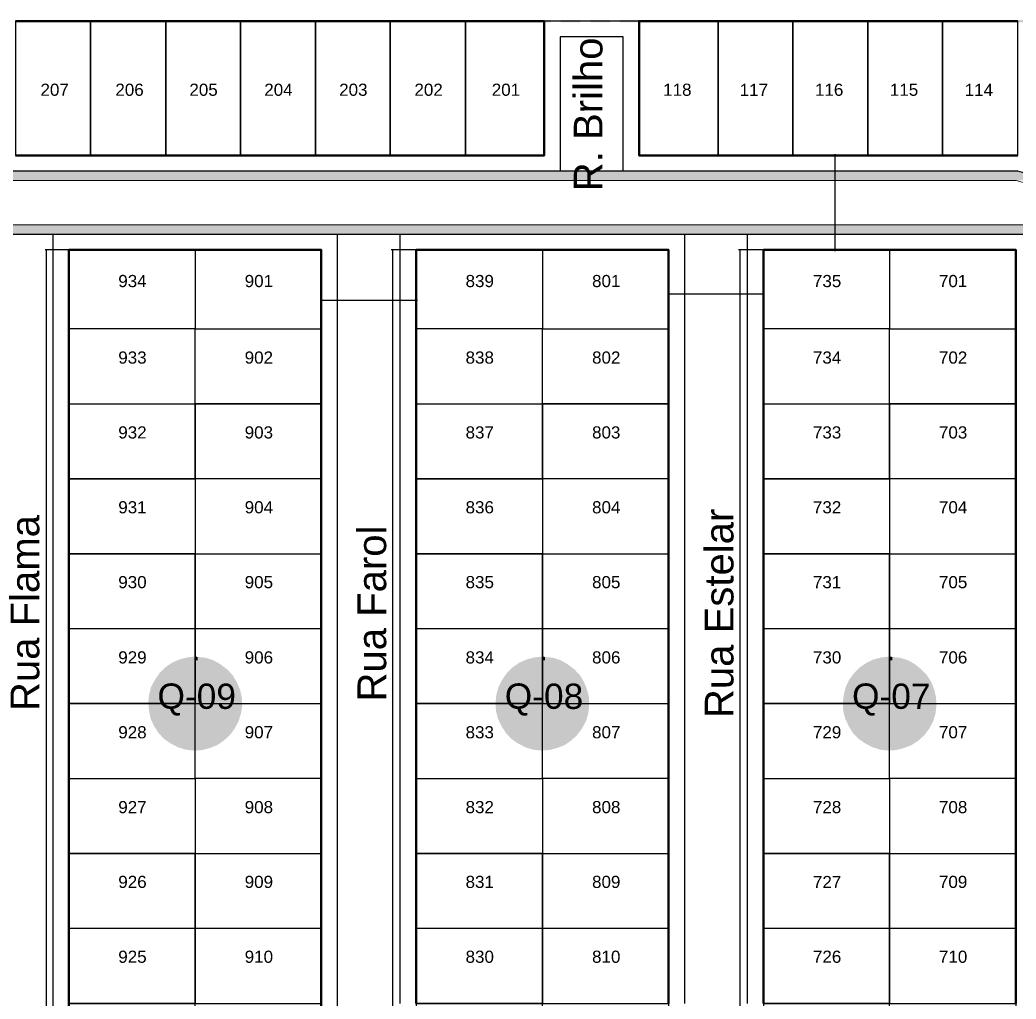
# Model space of a CAD drawing. Extents: x 246293 to 246943, y 9361385 to 9361710.
# Drawn here: x 246656.8 to 246783, y 9361565.8 to 9361690 of the extents above; entities that cross this region are included whole.
import ezdxf
from ezdxf.xclip import XClip

# ---------------------------------------------------------------- set-up
doc = ezdxf.new("R2010")
doc.units = 0
doc.header["$XCLIPFRAME"] = 0
doc.styles.add('style0', font='', dxfattribs={"height": 4.19039})
doc.styles.add('style1', font='', dxfattribs={"height": 39.531983})
doc.styles.get('style0').set_extended_font_data('Arial')
doc.styles.get('style1').set_extended_font_data('Arial')

# ---------------------------------------------------------------- blocks, each defined once
blk = doc.blocks.new('Viewport1')
at = {"linetype": 'Continuous', "lineweight": 0, "true_color": 0x93278f}
for points in [[(246657.81, 9361689.96), (246660.29, 9361689.96), (246660.29, 9361689.65), (246657.81, 9361689.65)], [(246661.56, 9361689.96), (246664.09, 9361689.96), (246664.09, 9361689.65), (246661.56, 9361689.65)], [(246665.3, 9361689.96), (246667.83, 9361689.96), (246667.83, 9361689.65), (246665.3, 9361689.65)], [(246669.04, 9361689.96), (246671.57, 9361689.96), (246671.57, 9361689.65), (246669.04, 9361689.65)], [(246672.84, 9361689.96), (246675.31, 9361689.96), (246675.31, 9361689.65), (246672.84, 9361689.65)], [(246676.58, 9361689.96), (246679.05, 9361689.96), (246679.05, 9361689.65), (246676.58, 9361689.65)], [(246680.32, 9361689.96), (246682.8, 9361689.96), (246682.8, 9361689.65), (246680.32, 9361689.65)], [(246684.06, 9361689.96), (246686.54, 9361689.96), (246686.54, 9361689.65), (246684.06, 9361689.65)], [(246687.8, 9361689.96), (246690.33, 9361689.96), (246690.33, 9361689.65), (246687.8, 9361689.65)], [(246691.55, 9361689.96), (246694.08, 9361689.96), (246694.08, 9361689.65), (246691.55, 9361689.65)], [(246695.29, 9361689.96), (246697.82, 9361689.96), (246697.82, 9361689.65), (246695.29, 9361689.65)], [(246699.08, 9361689.96), (246701.56, 9361689.96), (246701.56, 9361689.65), (246699.08, 9361689.65)], [(246702.83, 9361689.96), (246705.3, 9361689.96), (246705.3, 9361689.65), (246702.83, 9361689.65)], [(246706.57, 9361689.96), (246709.05, 9361689.96), (246709.05, 9361689.65), (246706.57, 9361689.65)], [(246710.31, 9361689.96), (246712.79, 9361689.96), (246712.79, 9361689.65), (246710.31, 9361689.65)], [(246714.05, 9361689.96), (246716.58, 9361689.96), (246716.58, 9361689.65), (246714.05, 9361689.65)], [(246717.8, 9361689.96), (246720.33, 9361689.96), (246720.33, 9361689.65), (246717.8, 9361689.65)], [(246721.54, 9361689.96), (246724.07, 9361689.96), (246724.07, 9361689.65), (246721.54, 9361689.65)], [(246725.33, 9361689.96), (246727.81, 9361689.96), (246727.81, 9361689.65), (246725.33, 9361689.65)], [(246729.08, 9361689.96), (246731.55, 9361689.96), (246731.55, 9361689.65), (246729.08, 9361689.65)], [(246732.82, 9361689.96), (246735.3, 9361689.96), (246735.3, 9361689.65), (246732.82, 9361689.65)], [(246736.56, 9361689.96), (246739.04, 9361689.96), (246739.04, 9361689.65), (246736.56, 9361689.65)], [(246740.3, 9361689.96), (246742.83, 9361689.96), (246742.83, 9361689.65), (246740.3, 9361689.65)], [(246744.05, 9361689.96), (246746.58, 9361689.96), (246746.58, 9361689.65), (246744.05, 9361689.65)], [(246747.79, 9361689.96), (246750.32, 9361689.96), (246750.32, 9361689.65), (246747.79, 9361689.65)], [(246751.58, 9361689.96), (246754.06, 9361689.96), (246754.06, 9361689.65), (246751.58, 9361689.65)], [(246755.33, 9361689.96), (246757.8, 9361689.96), (246757.8, 9361689.65), (246755.33, 9361689.65)], [(246759.07, 9361689.96), (246761.54, 9361689.96), (246761.54, 9361689.65), (246759.07, 9361689.65)], [(246762.81, 9361689.96), (246765.29, 9361689.96), (246765.29, 9361689.65), (246762.81, 9361689.65)], [(246766.55, 9361689.96), (246769.08, 9361689.96), (246769.08, 9361689.65), (246766.55, 9361689.65)], [(246770.29, 9361689.96), (246772.82, 9361689.96), (246772.82, 9361689.65), (246770.29, 9361689.65)], [(246774.04, 9361689.96), (246776.57, 9361689.96), (246776.57, 9361689.65), (246774.04, 9361689.65)], [(246777.83, 9361689.96), (246780.31, 9361689.96), (246780.31, 9361689.65), (246777.83, 9361689.65)], [(246781.57, 9361689.96), (246784.05, 9361689.96), (246784.05, 9361689.65), (246781.57, 9361689.65)]]:
    blk.add_hatch(color=217, dxfattribs=at).paths.add_polyline_path(points)
at = {"linetype": 'Continuous', "lineweight": 0, "true_color": 0xed1f24}
for points in [[(246783.26, 9361670.78), (246785, 9361670.3), (246477.02, 9361670.3), (246477.02, 9361670.78)], [(246912.66, 9361670.3), (246914.09, 9361669.77), (246477.02, 9361669.77), (246477.02, 9361670.3)], [(246914.09, 9361669.77), (246914.45, 9361669.62), (246477.02, 9361669.62), (246477.02, 9361669.77)], [(246786.21, 9361663.98), (246786.21, 9361662.82), (246483.82, 9361662.82), (246483.82, 9361663.98)]]:
    blk.add_hatch(color=240, dxfattribs=at).paths.add_polyline_path(points)
at = {"linetype": 'Continuous', "lineweight": 25, "true_color": 0x0037dd}
for points in [[(246679, 9361609.26), (246678, 9361609.15), (246677, 9361608.89), (246676.05, 9361608.47), (246675.21, 9361607.89), (246674.47, 9361607.15), (246673.89, 9361606.31), (246673.41, 9361605.41), (246673.15, 9361604.41), (246673.05, 9361603.41), (246673.15, 9361602.35), (246673.36, 9361601.35), (246673.78, 9361600.45), (246674.36, 9361599.56), (246675.05, 9361598.82), (246675.89, 9361598.24), (246676.79, 9361597.77), (246677.79, 9361597.45), (246678.79, 9361597.34), (246679.85, 9361597.4), (246680.85, 9361597.66), (246681.8, 9361598.03), (246682.64, 9361598.61), (246683.38, 9361599.29), (246684.01, 9361600.14), (246684.48, 9361601.03), (246684.8, 9361602.04), (246684.96, 9361603.04), (246684.91, 9361604.04), (246684.69, 9361605.04), (246684.27, 9361605.99), (246683.75, 9361606.89), (246683.06, 9361607.62), (246682.22, 9361608.26), (246681.32, 9361608.78), (246680.37, 9361609.1), (246679.32, 9361609.21), (246679.32, 9361608.78), (246680.27, 9361608.63), (246681.16, 9361608.36), (246682.01, 9361607.89), (246682.74, 9361607.31), (246683.38, 9361606.62), (246683.9, 9361605.83), (246684.27, 9361604.94), (246684.48, 9361603.99), (246684.48, 9361603.04), (246684.38, 9361602.09), (246684.11, 9361601.19), (246683.64, 9361600.35), (246683.06, 9361599.61), (246682.38, 9361598.93), (246681.58, 9361598.45), (246680.69, 9361598.08), (246679.79, 9361597.82), (246678.84, 9361597.77), (246677.9, 9361597.92), (246677, 9361598.19), (246676.1, 9361598.61), (246675.37, 9361599.14), (246674.68, 9361599.87), (246674.15, 9361600.67), (246673.78, 9361601.51), (246673.57, 9361602.46), (246673.47, 9361603.41), (246673.57, 9361604.36), (246673.84, 9361605.25), (246674.26, 9361606.1), (246674.84, 9361606.89), (246675.47, 9361607.52), (246676.26, 9361608.1), (246677.16, 9361608.47), (246678.05, 9361608.73), (246679, 9361608.78)], [(246679.32, 9361608.78), (246679, 9361608.78), (246679, 9361609.26), (246679.32, 9361609.21)], [(246723.01, 9361609.26), (246722.01, 9361609.15), (246721.01, 9361608.89), (246720.06, 9361608.47), (246719.22, 9361607.89), (246718.48, 9361607.15), (246717.9, 9361606.31), (246717.43, 9361605.41), (246717.16, 9361604.41), (246717.06, 9361603.41), (246717.11, 9361602.35), (246717.37, 9361601.35), (246717.8, 9361600.45), (246718.38, 9361599.56), (246719.06, 9361598.82), (246719.9, 9361598.24), (246720.8, 9361597.77), (246721.8, 9361597.45), (246722.8, 9361597.34), (246723.86, 9361597.4), (246724.86, 9361597.66), (246725.81, 9361598.03), (246726.65, 9361598.61), (246727.39, 9361599.29), (246728.02, 9361600.14), (246728.5, 9361601.03), (246728.81, 9361602.04), (246728.92, 9361603.04), (246728.92, 9361604.04), (246728.65, 9361605.04), (246728.29, 9361605.99), (246727.76, 9361606.89), (246727.07, 9361607.62), (246726.23, 9361608.26), (246725.33, 9361608.78), (246724.38, 9361609.1), (246723.33, 9361609.21), (246723.33, 9361608.78), (246724.28, 9361608.63), (246725.18, 9361608.36), (246726.02, 9361607.89), (246726.76, 9361607.31), (246727.39, 9361606.62), (246727.92, 9361605.83), (246728.23, 9361604.94), (246728.44, 9361603.99), (246728.5, 9361603.04), (246728.39, 9361602.09), (246728.07, 9361601.19), (246727.65, 9361600.35), (246727.07, 9361599.61), (246726.39, 9361598.93), (246725.6, 9361598.45), (246724.7, 9361598.08), (246723.81, 9361597.82), (246722.86, 9361597.77), (246721.91, 9361597.92), (246720.96, 9361598.19), (246720.12, 9361598.61), (246719.38, 9361599.14), (246718.69, 9361599.87), (246718.17, 9361600.67), (246717.8, 9361601.51), (246717.59, 9361602.46), (246717.48, 9361603.41), (246717.59, 9361604.36), (246717.85, 9361605.25), (246718.27, 9361606.1), (246718.8, 9361606.89), (246719.48, 9361607.52), (246720.27, 9361608.1), (246721.17, 9361608.47), (246722.07, 9361608.73), (246723.01, 9361608.78)], [(246723.33, 9361608.78), (246723.01, 9361608.78), (246723.01, 9361609.26), (246723.33, 9361609.21)], [(246767.03, 9361609.26), (246765.97, 9361609.15), (246764.97, 9361608.89), (246764.08, 9361608.47), (246763.23, 9361607.89), (246762.49, 9361607.15), (246761.86, 9361606.31), (246761.44, 9361605.41), (246761.18, 9361604.41), (246761.07, 9361603.41), (246761.12, 9361602.35), (246761.39, 9361601.35), (246761.81, 9361600.45), (246762.34, 9361599.56), (246763.07, 9361598.82), (246763.92, 9361598.24), (246764.81, 9361597.77), (246765.81, 9361597.45), (246766.82, 9361597.34), (246767.82, 9361597.4), (246768.82, 9361597.66), (246769.77, 9361598.03), (246770.66, 9361598.61), (246771.4, 9361599.29), (246772.03, 9361600.14), (246772.51, 9361601.03), (246772.82, 9361602.04), (246772.93, 9361603.04), (246772.88, 9361604.04), (246772.67, 9361605.04), (246772.3, 9361605.99), (246771.72, 9361606.89), (246771.03, 9361607.62), (246770.24, 9361608.26), (246769.35, 9361608.78), (246768.34, 9361609.1), (246767.34, 9361609.21), (246767.34, 9361608.78), (246768.24, 9361608.63), (246769.19, 9361608.36), (246769.98, 9361607.89), (246770.77, 9361607.31), (246771.4, 9361606.62), (246771.88, 9361605.83), (246772.24, 9361604.94), (246772.46, 9361603.99), (246772.51, 9361603.04), (246772.35, 9361602.09), (246772.09, 9361601.19), (246771.67, 9361600.35), (246771.09, 9361599.61), (246770.4, 9361598.93), (246769.56, 9361598.45), (246768.71, 9361598.08), (246767.76, 9361597.82), (246766.82, 9361597.77), (246765.87, 9361597.92), (246764.97, 9361598.19), (246764.13, 9361598.61), (246763.34, 9361599.14), (246762.7, 9361599.87), (246762.18, 9361600.67), (246761.81, 9361601.51), (246761.54, 9361602.46), (246761.49, 9361603.41), (246761.6, 9361604.36), (246761.86, 9361605.25), (246762.28, 9361606.1), (246762.81, 9361606.89), (246763.5, 9361607.52), (246764.29, 9361608.1), (246765.13, 9361608.47), (246766.08, 9361608.73), (246767.03, 9361608.78)], [(246767.34, 9361608.78), (246767.03, 9361608.78), (246767.03, 9361609.26), (246767.34, 9361609.21)]]:
    blk.add_hatch(color=162, dxfattribs=at).paths.add_polyline_path(points)
at = {"linetype": 'Continuous', "lineweight": 25, "true_color": 0xfafafa}
for points in [[(246681.16, 9361608.63), (246682.06, 9361608.1), (246675.95, 9361608.1), (246676.84, 9361608.63)], [(246681.11, 9361608.63), (246681.16, 9361608.63), (246676.84, 9361608.63), (246676.89, 9361608.63)], [(246680.11, 9361608.89), (246681.11, 9361608.63), (246676.89, 9361608.63), (246677.9, 9361608.89)], [(246680, 9361608.94), (246680.11, 9361608.89), (246677.9, 9361608.89), (246677.95, 9361608.94)], [(246679, 9361608.99), (246677.95, 9361608.94), (246680, 9361608.94)], [(246725.12, 9361608.63), (246726.07, 9361608.1), (246719.9, 9361608.1), (246720.85, 9361608.63)], [(246725.07, 9361608.63), (246725.12, 9361608.63), (246720.85, 9361608.63), (246720.91, 9361608.63)], [(246724.12, 9361608.89), (246725.07, 9361608.63), (246720.91, 9361608.63), (246721.91, 9361608.89)], [(246723.01, 9361608.99), (246721.91, 9361608.94), (246724.02, 9361608.94)], [(246724.02, 9361608.94), (246724.12, 9361608.89), (246721.91, 9361608.89), (246721.91, 9361608.94)], [(246769.14, 9361608.63), (246770.08, 9361608.1), (246763.92, 9361608.1), (246764.87, 9361608.63)], [(246768.08, 9361608.89), (246769.08, 9361608.63), (246764.87, 9361608.63), (246765.92, 9361608.89)], [(246769.14, 9361608.63), (246764.87, 9361608.63), (246769.08, 9361608.63)], [(246767.03, 9361608.99), (246765.92, 9361608.94), (246768.03, 9361608.94)], [(246768.03, 9361608.94), (246768.08, 9361608.89), (246765.92, 9361608.89), (246765.92, 9361608.94)], [(246682.96, 9361607.41), (246683.64, 9361606.62), (246674.36, 9361606.62), (246675.05, 9361607.41)], [(246682.11, 9361608.1), (246682.9, 9361607.47), (246675.05, 9361607.47), (246675.89, 9361608.1)], [(246682.9, 9361607.47), (246682.96, 9361607.41), (246675.05, 9361607.41), (246675.05, 9361607.47)], [(246682.06, 9361608.1), (246682.11, 9361608.1), (246675.89, 9361608.1), (246675.95, 9361608.1)], [(246726.97, 9361607.41), (246727.65, 9361606.62), (246718.32, 9361606.62), (246719.06, 9361607.41)], [(246726.12, 9361608.1), (246726.91, 9361607.47), (246719.06, 9361607.47), (246719.9, 9361608.1)], [(246726.91, 9361607.47), (246726.97, 9361607.41), (246719.06, 9361607.41), (246719.06, 9361607.47)], [(246726.12, 9361608.1), (246719.9, 9361608.1), (246726.07, 9361608.1)], [(246770.98, 9361607.41), (246771.67, 9361606.62), (246762.34, 9361606.62), (246763.02, 9361607.41)], [(246770.93, 9361607.47), (246770.98, 9361607.41), (246763.02, 9361607.41), (246763.07, 9361607.47)], [(246770.08, 9361608.1), (246770.93, 9361607.47), (246763.07, 9361607.47), (246763.92, 9361608.1)], [(246683.69, 9361606.62), (246684.17, 9361605.67), (246673.78, 9361605.67), (246674.31, 9361606.62)], [(246683.64, 9361606.62), (246683.69, 9361606.62), (246674.31, 9361606.62), (246674.36, 9361606.62)], [(246727.65, 9361606.62), (246728.18, 9361605.67), (246717.8, 9361605.67), (246718.32, 9361606.62)], [(246771.67, 9361606.62), (246772.19, 9361605.67), (246761.81, 9361605.67), (246762.34, 9361606.62)], [(246684.22, 9361605.67), (246684.54, 9361604.67), (246673.41, 9361604.67), (246673.78, 9361605.67)], [(246684.22, 9361605.67), (246673.78, 9361605.67), (246684.17, 9361605.67)], [(246728.23, 9361605.67), (246728.55, 9361604.67), (246717.43, 9361604.67), (246717.8, 9361605.67)], [(246728.23, 9361605.67), (246717.8, 9361605.67), (246728.18, 9361605.67)], [(246772.19, 9361605.67), (246772.56, 9361604.67), (246761.44, 9361604.67), (246761.81, 9361605.67)], [(246684.59, 9361604.62), (246684.69, 9361603.56), (246673.26, 9361603.56), (246673.41, 9361604.62)], [(246684.69, 9361603.56), (246684.64, 9361602.51), (246673.31, 9361602.51), (246673.26, 9361603.56)], [(246684.54, 9361604.67), (246684.59, 9361604.62), (246673.41, 9361604.62), (246673.41, 9361604.67)], [(246728.55, 9361604.62), (246728.71, 9361603.56), (246717.27, 9361603.56), (246717.43, 9361604.62)], [(246728.71, 9361603.56), (246728.65, 9361602.51), (246717.32, 9361602.51), (246717.27, 9361603.56)], [(246728.55, 9361604.67), (246728.55, 9361604.62), (246717.43, 9361604.62), (246717.43, 9361604.67)], [(246772.56, 9361604.62), (246772.72, 9361603.56), (246761.28, 9361603.56), (246761.44, 9361604.62)], [(246772.72, 9361603.56), (246772.67, 9361602.51), (246761.33, 9361602.51), (246761.28, 9361603.56)], [(246772.56, 9361604.67), (246772.56, 9361604.62), (246761.44, 9361604.62), (246761.44, 9361604.67)], [(246684.64, 9361602.51), (246684.64, 9361602.46), (246673.36, 9361602.46), (246673.31, 9361602.51)], [(246684.64, 9361602.46), (246684.43, 9361601.46), (246673.57, 9361601.46), (246673.36, 9361602.46)], [(246728.65, 9361602.51), (246728.65, 9361602.46), (246717.32, 9361602.46), (246717.32, 9361602.51)], [(246728.65, 9361602.46), (246728.39, 9361601.46), (246717.59, 9361601.46), (246717.32, 9361602.46)], [(246772.67, 9361602.51), (246772.67, 9361602.46), (246761.33, 9361602.46), (246761.33, 9361602.51)], [(246772.67, 9361602.46), (246772.4, 9361601.46), (246761.6, 9361601.46), (246761.33, 9361602.46)], [(246684.43, 9361601.46), (246684.38, 9361601.4), (246673.57, 9361601.4), (246673.57, 9361601.46)], [(246684.38, 9361601.4), (246683.96, 9361600.45), (246674.05, 9361600.45), (246673.57, 9361601.4)], [(246728.39, 9361601.46), (246728.39, 9361601.4), (246717.59, 9361601.4), (246717.59, 9361601.46)], [(246728.39, 9361601.4), (246727.97, 9361600.45), (246718.01, 9361600.45), (246717.59, 9361601.4)], [(246772.4, 9361601.46), (246772.4, 9361601.4), (246761.6, 9361601.4), (246761.6, 9361601.46)], [(246772.4, 9361601.4), (246771.98, 9361600.45), (246762.02, 9361600.45), (246761.6, 9361601.4)], [(246683.96, 9361600.45), (246683.96, 9361600.4), (246674.05, 9361600.4), (246674.05, 9361600.45)], [(246683.96, 9361600.4), (246683.32, 9361599.56), (246674.68, 9361599.56), (246674.05, 9361600.4)], [(246727.97, 9361600.45), (246727.97, 9361600.4), (246718.06, 9361600.4), (246718.01, 9361600.45)], [(246727.97, 9361600.4), (246727.34, 9361599.56), (246718.64, 9361599.56), (246718.06, 9361600.4)], [(246771.98, 9361600.45), (246771.93, 9361600.4), (246762.07, 9361600.4), (246762.02, 9361600.45)], [(246771.93, 9361600.4), (246771.35, 9361599.56), (246762.65, 9361599.56), (246762.07, 9361600.4)], [(246683.32, 9361599.56), (246683.32, 9361599.51), (246674.68, 9361599.51), (246674.68, 9361599.56)], [(246683.32, 9361599.51), (246682.53, 9361598.82), (246675.42, 9361598.82), (246674.68, 9361599.51)], [(246682.53, 9361598.82), (246682.53, 9361598.77), (246675.47, 9361598.77), (246675.42, 9361598.82)], [(246682.53, 9361598.77), (246681.64, 9361598.19), (246676.37, 9361598.19), (246675.47, 9361598.77)], [(246727.34, 9361599.56), (246727.34, 9361599.51), (246718.69, 9361599.51), (246718.64, 9361599.56)], [(246727.34, 9361599.51), (246726.55, 9361598.82), (246719.43, 9361598.82), (246718.69, 9361599.51)], [(246726.55, 9361598.82), (246726.55, 9361598.77), (246719.48, 9361598.77), (246719.43, 9361598.82)], [(246726.55, 9361598.77), (246725.65, 9361598.19), (246720.38, 9361598.19), (246719.48, 9361598.77)], [(246771.35, 9361599.56), (246771.3, 9361599.51), (246762.7, 9361599.51), (246762.65, 9361599.56)], [(246771.3, 9361599.51), (246770.56, 9361598.82), (246763.44, 9361598.82), (246762.7, 9361599.51)], [(246770.56, 9361598.82), (246770.51, 9361598.77), (246763.5, 9361598.77), (246763.44, 9361598.82)], [(246770.51, 9361598.77), (246769.61, 9361598.19), (246764.39, 9361598.19), (246764.34, 9361598.19), (246763.5, 9361598.77)], [(246681.64, 9361598.19), (246681.58, 9361598.19), (246676.42, 9361598.19), (246676.37, 9361598.19)], [(246681.58, 9361598.19), (246680.64, 9361597.82), (246677.37, 9361597.82), (246676.42, 9361598.19)], [(246680.64, 9361597.82), (246680.58, 9361597.82), (246677.42, 9361597.82), (246677.37, 9361597.82)], [(246679.53, 9361597.61), (246678.42, 9361597.61), (246677.42, 9361597.82)], [(246677.42, 9361597.82), (246679.53, 9361597.61), (246680.58, 9361597.82)], [(246725.6, 9361598.19), (246720.38, 9361598.19), (246725.65, 9361598.19)], [(246725.6, 9361598.19), (246724.6, 9361597.82), (246721.43, 9361597.82), (246721.38, 9361597.82), (246720.38, 9361598.19)], [(246723.54, 9361597.61), (246722.43, 9361597.61), (246721.43, 9361597.82)], [(246721.43, 9361597.82), (246723.54, 9361597.61), (246724.6, 9361597.82)], [(246769.61, 9361598.19), (246768.61, 9361597.82), (246765.45, 9361597.82), (246765.34, 9361597.82), (246764.39, 9361598.19)], [(246765.45, 9361597.82), (246767.55, 9361597.61), (246767.5, 9361597.61), (246766.45, 9361597.61)], [(246765.45, 9361597.82), (246767.55, 9361597.61), (246768.61, 9361597.82)]]:
    blk.add_hatch(color=7, dxfattribs=at).paths.add_polyline_path(points)
at = {"color": 1, "linetype": 'Continuous', "lineweight": 25, "true_color": 0xff0000}
for p, q in [((246760.07, 9361672.94), (246760.07, 9361660.66)), ((246760.7, 9361672.78), (246759.91, 9361672.78)), ((246760.12, 9361672.78), (246760.02, 9361672.83)), ((246662.93, 9361660.81), (246659.97, 9361660.81)), ((246660.18, 9361660.76), (246660.08, 9361660.81)), ((246660.13, 9361660.92), (246660.13, 9361498.13)), ((246706.94, 9361660.81), (246703.83, 9361660.81)), ((246704.04, 9361660.76), (246703.93, 9361660.81)), ((246703.99, 9361660.92), (246703.99, 9361461.23)), ((246750.9, 9361660.81), (246747.84, 9361660.81)), ((246748.05, 9361660.76), (246747.95, 9361660.81)), ((246748, 9361660.92), (246748, 9361483.9)), ((246760.7, 9361660.81), (246759.91, 9361660.81)), ((246760.02, 9361660.81), (246760.12, 9361660.76)), ((246738.99, 9361655.07), (246738.99, 9361655.33)), ((246751, 9361655.07), (246751, 9361655.33)), ((246694.87, 9361654.43), (246707.15, 9361654.43)), ((246694.97, 9361655.12), (246694.97, 9361654.28)), ((246695.03, 9361654.49), (246694.97, 9361654.38)), ((246706.94, 9361654.38), (246707.04, 9361654.49)), ((246706.99, 9361655.12), (246706.99, 9361654.28)), ((246738.83, 9361655.23), (246751.16, 9361655.23)), ((246739.04, 9361655.23), (246738.99, 9361655.17)), ((246750.95, 9361655.17), (246751.06, 9361655.23))]:
    blk.add_line(p, q, dxfattribs=at)
for points in [[(246706.99, 9361565.29), (246706.99, 9361574.78), (246706.99, 9361584.27), (246706.99, 9361593.81), (246706.99, 9361603.3), (246706.99, 9361612.79), (246706.99, 9361622.28), (246706.99, 9361631.77), (246706.99, 9361641.31), (246706.99, 9361650.8), (246706.99, 9361660.81), (246723.01, 9361660.81), (246738.99, 9361660.81), (246738.99, 9361650.8), (246738.99, 9361641.31), (246738.99, 9361631.77), (246738.99, 9361622.28), (246738.99, 9361612.79), (246738.99, 9361603.3), (246738.99, 9361593.81), (246738.99, 9361584.27), (246738.99, 9361574.78), (246738.99, 9361565.29)], [(246751, 9361565.29), (246751, 9361574.78), (246751, 9361584.27), (246751, 9361593.81), (246751, 9361603.3), (246751, 9361612.79), (246751, 9361622.28), (246751, 9361631.77), (246751, 9361641.31), (246751, 9361650.8), (246751, 9361660.81), (246766.97, 9361660.81), (246783, 9361660.81), (246783, 9361650.8), (246783, 9361641.31), (246783, 9361631.77), (246783, 9361622.28), (246783, 9361612.79), (246783, 9361603.3), (246783, 9361593.81), (246783, 9361584.27), (246783, 9361574.78), (246783, 9361565.29)], [(246783.26, 9361672.78), (246773.72, 9361672.78), (246764.23, 9361672.78), (246754.75, 9361672.78), (246745.26, 9361672.78), (246735.24, 9361672.78), (246735.24, 9361689.81), (246723.23, 9361689.81), (246723.23, 9361672.78), (246713.26, 9361672.78), (246703.72, 9361672.78), (246694.24, 9361672.78), (246684.75, 9361672.78), (246675.26, 9361672.78), (246665.72, 9361672.78), (246656.23, 9361672.78)], [(246704.99, 9361565.29), (246704.99, 9361574.78), (246704.99, 9361584.27), (246704.99, 9361593.81), (246704.99, 9361603.3), (246704.99, 9361612.79), (246704.99, 9361622.28), (246704.99, 9361631.77), (246704.99, 9361641.31), (246704.99, 9361650.8), (246704.99, 9361662.82), (246723.01, 9361662.82), (246740.99, 9361662.82), (246740.99, 9361650.8), (246740.99, 9361641.31), (246740.99, 9361631.77), (246740.99, 9361622.28), (246740.99, 9361612.79), (246740.99, 9361603.3), (246740.99, 9361593.81), (246740.99, 9361584.27), (246740.99, 9361574.78), (246740.99, 9361565.29)], [(246749, 9361565.29), (246749, 9361574.78), (246749, 9361584.27), (246749, 9361593.81), (246749, 9361603.3), (246749, 9361612.79), (246749, 9361622.28), (246749, 9361631.77), (246749, 9361641.31), (246749, 9361650.8), (246749, 9361662.82), (246766.97, 9361662.82), (246785, 9361662.82)], [(246783.26, 9361670.78), (246773.72, 9361670.78), (246764.23, 9361670.78), (246754.75, 9361670.78), (246745.26, 9361670.78), (246733.24, 9361670.78), (246733.24, 9361687.8), (246725.23, 9361687.8), (246725.23, 9361670.78), (246713.26, 9361670.78), (246703.72, 9361670.78), (246694.24, 9361670.78), (246684.75, 9361670.78), (246675.26, 9361670.78), (246665.72, 9361670.78), (246656.23, 9361670.78)], [(246912.66, 9361670.3), (246785, 9361670.3), (246783.26, 9361670.78), (246477.02, 9361670.78), (246477.02, 9361662.71), (246477.02, 9361453.8), (246484.98, 9361452.8), (246484.98, 9361662.82), (246785, 9361662.82), (246785, 9361650.27), (246916.83, 9361650.27)], [(246660.98, 9361662.82), (246696.98, 9361662.82), (246696.98, 9361496.29), (246660.98, 9361496.29), (246660.98, 9361662.82)], [(246662.98, 9361660.81), (246694.97, 9361660.81), (246694.97, 9361498.29), (246662.98, 9361498.29), (246662.98, 9361660.81)]]:
    blk.add_lwpolyline(points, dxfattribs=at)
at = {"color": 5, "linetype": 'Continuous', "lineweight": 50, "true_color": 0x0000ff}
for points in [[(246723.23, 9361689.81), (246713.26, 9361689.81), (246703.72, 9361689.81), (246694.24, 9361689.81), (246684.75, 9361689.81), (246675.26, 9361689.81), (246665.72, 9361689.81), (246656.23, 9361689.81)], [(246656.23, 9361672.78), (246665.72, 9361672.78), (246675.26, 9361672.78), (246684.75, 9361672.78), (246694.24, 9361672.78), (246703.72, 9361672.78), (246713.26, 9361672.78), (246723.23, 9361672.78), (246723.23, 9361689.81)], [(246783.26, 9361689.81), (246773.72, 9361689.81), (246764.23, 9361689.81), (246754.75, 9361689.81), (246745.26, 9361689.81), (246735.24, 9361689.81), (246735.24, 9361672.78), (246745.26, 9361672.78), (246754.75, 9361672.78), (246764.23, 9361672.78), (246773.72, 9361672.78), (246783.26, 9361672.78)], [(246662.98, 9361498.29), (246694.97, 9361498.29), (246694.97, 9361660.81), (246662.98, 9361660.81), (246662.98, 9361498.29)], [(246738.99, 9361574.78), (246738.99, 9361584.27), (246738.99, 9361593.81), (246738.99, 9361603.3), (246738.99, 9361612.79), (246738.99, 9361622.28), (246738.99, 9361631.77), (246738.99, 9361641.31), (246738.99, 9361650.8), (246738.99, 9361660.81), (246723.01, 9361660.81), (246706.99, 9361660.81), (246706.99, 9361650.8), (246706.99, 9361641.31), (246706.99, 9361631.77), (246706.99, 9361622.28), (246706.99, 9361612.79), (246706.99, 9361603.3), (246706.99, 9361593.81), (246706.99, 9361584.27), (246706.99, 9361574.78), (246706.99, 9361565.29)], [(246738.99, 9361565.29), (246738.99, 9361574.78)], [(246783, 9361565.29), (246783, 9361574.78), (246783, 9361584.27), (246783, 9361593.81), (246783, 9361603.3), (246783, 9361612.79), (246783, 9361622.28), (246783, 9361631.77), (246783, 9361641.31), (246783, 9361650.8), (246783, 9361660.81), (246766.97, 9361660.81), (246751, 9361660.81), (246751, 9361650.8), (246751, 9361641.31), (246751, 9361631.77), (246751, 9361622.28), (246751, 9361612.79), (246751, 9361603.3), (246751, 9361593.81), (246751, 9361584.27), (246751, 9361574.78), (246751, 9361565.29)]]:
    blk.add_lwpolyline(points, dxfattribs=at)
at = {"color": 3, "linetype": 'Continuous', "lineweight": 25, "true_color": 0x00ff00}
for points in [[(246665.72, 9361689.81), (246656.23, 9361689.81), (246656.23, 9361672.78), (246665.72, 9361672.78), (246665.72, 9361689.81)], [(246675.26, 9361689.81), (246665.72, 9361689.81), (246665.72, 9361672.78), (246675.26, 9361672.78), (246675.26, 9361689.81)], [(246684.75, 9361689.81), (246675.26, 9361689.81), (246675.26, 9361672.78), (246684.75, 9361672.78), (246684.75, 9361689.81)], [(246694.24, 9361689.81), (246684.75, 9361689.81), (246684.75, 9361672.78), (246694.24, 9361672.78), (246694.24, 9361689.81)], [(246703.72, 9361689.81), (246694.24, 9361689.81), (246694.24, 9361672.78), (246703.72, 9361672.78), (246703.72, 9361689.81)], [(246713.26, 9361689.81), (246703.72, 9361689.81), (246703.72, 9361672.78), (246713.26, 9361672.78), (246713.26, 9361689.81)], [(246723.23, 9361689.81), (246713.26, 9361689.81), (246713.26, 9361672.78), (246723.23, 9361672.78), (246723.23, 9361689.81)], [(246745.26, 9361689.81), (246735.24, 9361689.81), (246735.24, 9361672.78), (246745.26, 9361672.78), (246745.26, 9361689.81)], [(246754.75, 9361689.81), (246745.26, 9361689.81), (246745.26, 9361672.78), (246754.75, 9361672.78), (246754.75, 9361689.81)], [(246764.23, 9361689.81), (246754.75, 9361689.81), (246754.75, 9361672.78), (246764.23, 9361672.78), (246764.23, 9361689.81)], [(246773.72, 9361689.81), (246764.23, 9361689.81), (246764.23, 9361672.78), (246773.72, 9361672.78), (246773.72, 9361689.81)], [(246783.26, 9361689.81), (246773.72, 9361689.81), (246773.72, 9361672.78), (246783.26, 9361672.78), (246783.26, 9361689.81)], [(246679, 9361660.81), (246679, 9361650.8), (246662.98, 9361650.8), (246662.98, 9361660.81), (246679, 9361660.81)], [(246679, 9361660.81), (246679, 9361650.8), (246694.97, 9361650.8), (246694.97, 9361660.81), (246679, 9361660.81)], [(246723.01, 9361660.81), (246723.01, 9361650.8), (246706.99, 9361650.8), (246706.99, 9361660.81), (246723.01, 9361660.81)], [(246723.01, 9361660.81), (246723.01, 9361650.8), (246738.99, 9361650.8), (246738.99, 9361660.81), (246723.01, 9361660.81)], [(246766.97, 9361660.81), (246766.97, 9361650.8), (246751, 9361650.8), (246751, 9361660.81), (246766.97, 9361660.81)], [(246766.97, 9361660.81), (246766.97, 9361650.8), (246783, 9361650.8), (246783, 9361660.81), (246766.97, 9361660.81)], [(246679, 9361641.31), (246679, 9361650.8), (246662.98, 9361650.8), (246662.98, 9361641.31), (246679, 9361641.31)], [(246679, 9361641.31), (246679, 9361650.8), (246694.97, 9361650.8), (246694.97, 9361641.31), (246679, 9361641.31)], [(246723.01, 9361641.31), (246723.01, 9361650.8), (246706.99, 9361650.8), (246706.99, 9361641.31), (246723.01, 9361641.31)], [(246723.01, 9361641.31), (246723.01, 9361650.8), (246738.99, 9361650.8), (246738.99, 9361641.31), (246723.01, 9361641.31)], [(246766.97, 9361641.31), (246766.97, 9361650.8), (246751, 9361650.8), (246751, 9361641.31), (246766.97, 9361641.31)], [(246766.97, 9361641.31), (246766.97, 9361650.8), (246783, 9361650.8), (246783, 9361641.31), (246766.97, 9361641.31)], [(246679, 9361641.31), (246694.97, 9361641.31), (246694.97, 9361631.77), (246679, 9361631.77), (246679, 9361641.31), (246679, 9361631.77), (246662.98, 9361631.77), (246662.98, 9361641.31), (246679, 9361641.31)], [(246723.01, 9361641.31), (246738.99, 9361641.31), (246738.99, 9361631.77), (246723.01, 9361631.77), (246723.01, 9361641.31), (246723.01, 9361631.77), (246706.99, 9361631.77), (246706.99, 9361641.31), (246723.01, 9361641.31)], [(246766.97, 9361641.31), (246783, 9361641.31), (246783, 9361631.77), (246766.97, 9361631.77), (246766.97, 9361641.31), (246766.97, 9361631.77), (246751, 9361631.77), (246751, 9361641.31), (246766.97, 9361641.31)], [(246679, 9361622.28), (246694.97, 9361622.28), (246694.97, 9361631.77), (246679, 9361631.77), (246679, 9361622.28), (246662.98, 9361622.28), (246662.98, 9361631.77), (246679, 9361631.77), (246679, 9361622.28), (246694.97, 9361622.28), (246694.97, 9361612.79), (246679, 9361612.79), (246679, 9361622.28), (246679, 9361612.79), (246662.98, 9361612.79), (246662.98, 9361622.28), (246679, 9361622.28)], [(246723.01, 9361622.28), (246738.99, 9361622.28), (246738.99, 9361631.77), (246723.01, 9361631.77), (246723.01, 9361622.28), (246706.99, 9361622.28), (246706.99, 9361631.77), (246723.01, 9361631.77), (246723.01, 9361622.28), (246738.99, 9361622.28), (246738.99, 9361612.79), (246723.01, 9361612.79), (246723.01, 9361622.28), (246723.01, 9361612.79), (246706.99, 9361612.79), (246706.99, 9361622.28), (246723.01, 9361622.28)], [(246766.97, 9361622.28), (246783, 9361622.28), (246783, 9361631.77), (246766.97, 9361631.77), (246766.97, 9361622.28), (246751, 9361622.28), (246751, 9361631.77), (246766.97, 9361631.77), (246766.97, 9361622.28), (246783, 9361622.28), (246783, 9361612.79), (246766.97, 9361612.79), (246766.97, 9361622.28), (246766.97, 9361612.79), (246751, 9361612.79), (246751, 9361622.28), (246766.97, 9361622.28)], [(246679, 9361603.3), (246694.97, 9361603.3), (246694.97, 9361593.81), (246679, 9361593.81), (246679, 9361603.3), (246662.98, 9361603.3), (246662.98, 9361593.81), (246679, 9361593.81), (246679, 9361603.3), (246694.97, 9361603.3), (246694.97, 9361612.79), (246679, 9361612.79), (246679, 9361603.3), (246679, 9361612.79), (246662.98, 9361612.79), (246662.98, 9361603.3), (246679, 9361603.3)], [(246723.01, 9361603.3), (246738.99, 9361603.3), (246738.99, 9361593.81), (246723.01, 9361593.81), (246723.01, 9361603.3), (246706.99, 9361603.3), (246706.99, 9361593.81), (246723.01, 9361593.81), (246723.01, 9361603.3), (246738.99, 9361603.3), (246738.99, 9361612.79), (246723.01, 9361612.79), (246723.01, 9361603.3), (246723.01, 9361612.79), (246706.99, 9361612.79), (246706.99, 9361603.3), (246723.01, 9361603.3)], [(246766.97, 9361603.3), (246783, 9361603.3), (246783, 9361593.81), (246766.97, 9361593.81), (246766.97, 9361603.3), (246751, 9361603.3), (246751, 9361593.81), (246766.97, 9361593.81), (246766.97, 9361603.3), (246783, 9361603.3), (246783, 9361612.79), (246766.97, 9361612.79), (246766.97, 9361603.3), (246766.97, 9361612.79), (246751, 9361612.79), (246751, 9361603.3), (246766.97, 9361603.3)], [(246679, 9361584.27), (246694.97, 9361584.27), (246694.97, 9361593.81), (246679, 9361593.81), (246679, 9361584.27), (246662.98, 9361584.27), (246662.98, 9361593.81), (246679, 9361593.81), (246679, 9361584.27), (246694.97, 9361584.27), (246694.97, 9361574.78), (246679, 9361574.78), (246679, 9361584.27), (246679, 9361574.78), (246662.98, 9361574.78), (246662.98, 9361584.27), (246679, 9361584.27)], [(246723.01, 9361584.27), (246738.99, 9361584.27), (246738.99, 9361593.81), (246723.01, 9361593.81), (246723.01, 9361584.27), (246706.99, 9361584.27), (246706.99, 9361593.81), (246723.01, 9361593.81), (246723.01, 9361584.27), (246738.99, 9361584.27), (246738.99, 9361574.78), (246723.01, 9361574.78), (246723.01, 9361584.27), (246723.01, 9361574.78), (246706.99, 9361574.78), (246706.99, 9361584.27), (246723.01, 9361584.27)], [(246766.97, 9361584.27), (246783, 9361584.27), (246783, 9361593.81), (246766.97, 9361593.81), (246766.97, 9361584.27), (246751, 9361584.27), (246751, 9361593.81), (246766.97, 9361593.81), (246766.97, 9361584.27), (246783, 9361584.27), (246783, 9361574.78), (246766.97, 9361574.78), (246766.97, 9361584.27), (246766.97, 9361574.78), (246751, 9361574.78), (246751, 9361584.27), (246766.97, 9361584.27)], [(246679, 9361565.29), (246694.97, 9361565.29), (246694.97, 9361555.8), (246679, 9361555.8), (246679, 9361565.29), (246662.98, 9361565.29), (246662.98, 9361555.8), (246679, 9361555.8), (246679, 9361565.29), (246694.97, 9361565.29), (246694.97, 9361574.78), (246679, 9361574.78), (246679, 9361565.29), (246679, 9361574.78), (246662.98, 9361574.78), (246662.98, 9361565.29), (246679, 9361565.29)], [(246723.01, 9361565.29), (246738.99, 9361565.29), (246738.99, 9361555.8), (246723.01, 9361555.8), (246723.01, 9361565.29), (246706.99, 9361565.29), (246706.99, 9361555.8), (246723.01, 9361555.8), (246723.01, 9361565.29), (246738.99, 9361565.29), (246738.99, 9361574.78), (246723.01, 9361574.78), (246723.01, 9361565.29), (246723.01, 9361574.78), (246706.99, 9361574.78), (246706.99, 9361565.29), (246723.01, 9361565.29)], [(246766.97, 9361565.29), (246783, 9361565.29), (246783, 9361555.8), (246766.97, 9361555.8), (246766.97, 9361565.29), (246751, 9361565.29), (246751, 9361555.8), (246766.97, 9361555.8), (246766.97, 9361565.29), (246783, 9361565.29), (246783, 9361574.78), (246766.97, 9361574.78), (246766.97, 9361565.29), (246766.97, 9361574.78), (246751, 9361574.78), (246751, 9361565.29), (246766.97, 9361565.29)]]:
    blk.add_lwpolyline(points, dxfattribs=at)
at = {"color": 240, "linetype": 'Continuous', "lineweight": 0, "true_color": 0xed1f24}
blk.add_lwpolyline([(246784.84, 9361669.09), (246783.05, 9361669.62), (246478.18, 9361669.62), (246478.18, 9361662.71), (246478.18, 9361454.86), (246483.82, 9361454.12), (246483.82, 9361663.98), (246786.21, 9361663.98), (246786.21, 9361651.48), (246916.4, 9361651.48)], dxfattribs=at)
at = {"color": 18, "linetype": 'Continuous', "lineweight": 25, "true_color": 0x000000, "insert": (246730.66, 9361668.25), "char_height": 3.637, "attachment_point": 7, "rotation": 90, "style": 'style1'}
blk.add_mtext('R. Brilho', dxfattribs=at)
at = {"color": 1, "linetype": 'Continuous', "lineweight": 25, "true_color": 0xff0000, "char_height": 1.542, "attachment_point": 7, "style": 'style0'}
for s, insert in [('207', (246659.39, 9361680.32)), ('206', (246668.88, 9361680.32)), ('205', (246678.26, 9361680.32)), ('204', (246687.75, 9361680.32)), ('203', (246697.24, 9361680.32)), ('202', (246706.78, 9361680.32)), ('201', (246716.58, 9361680.32)), ('118', (246738.3, 9361680.32)), ('117', (246748, 9361680.32)), ('116', (246757.54, 9361680.32)), ('115', (246767.03, 9361680.32)), ('114', (246776.51, 9361680.32)), ('934', (246669.25, 9361656.07)), ('901', (246685.27, 9361656.07)), ('839', (246713.26, 9361656.07)), ('801', (246729.29, 9361656.07)), ('735', (246757.28, 9361656.07)), ('701', (246773.25, 9361656.07)), ('933', (246669.25, 9361646.37)), ('902', (246685.27, 9361646.37)), ('838', (246713.26, 9361646.37)), ('802', (246729.29, 9361646.37)), ('734', (246757.28, 9361646.37)), ('702', (246773.25, 9361646.37)), ('932', (246669.25, 9361636.88)), ('903', (246685.27, 9361636.88)), ('837', (246713.26, 9361636.88)), ('803', (246729.29, 9361636.88)), ('733', (246757.28, 9361636.88)), ('703', (246773.25, 9361636.88)), ('931', (246669.25, 9361627.39)), ('904', (246685.27, 9361627.39)), ('836', (246713.26, 9361627.39)), ('804', (246729.29, 9361627.39)), ('732', (246757.28, 9361627.39)), ('704', (246773.25, 9361627.39)), ('930', (246669.25, 9361617.9)), ('905', (246685.27, 9361617.9)), ('835', (246713.26, 9361617.9)), ('805', (246729.29, 9361617.9)), ('731', (246757.28, 9361617.9)), ('705', (246773.25, 9361617.9)), ('929', (246669.25, 9361608.36)), ('906', (246685.27, 9361608.36)), ('834', (246713.26, 9361608.36)), ('806', (246729.29, 9361608.36)), ('730', (246757.28, 9361608.36)), ('706', (246773.25, 9361608.36)), ('928', (246669.25, 9361598.87)), ('907', (246685.27, 9361598.87)), ('833', (246713.26, 9361598.87)), ('807', (246729.29, 9361598.87)), ('729', (246757.28, 9361598.87)), ('707', (246773.25, 9361598.87)), ('927', (246669.25, 9361589.38)), ('908', (246685.27, 9361589.38)), ('832', (246713.26, 9361589.38)), ('808', (246729.29, 9361589.38)), ('728', (246757.28, 9361589.38)), ('708', (246773.25, 9361589.38)), ('926', (246669.25, 9361579.9)), ('909', (246685.27, 9361579.9)), ('831', (246713.26, 9361579.9)), ('809', (246729.29, 9361579.9)), ('727', (246757.28, 9361579.9)), ('709', (246773.25, 9361579.9)), ('925', (246669.25, 9361570.41)), ('910', (246685.27, 9361570.41)), ('830', (246713.26, 9361570.41)), ('810', (246729.29, 9361570.41)), ('726', (246757.28, 9361570.41)), ('710', (246773.25, 9361570.41))]:
    blk.add_mtext(s, dxfattribs=dict(at, insert=insert))
at = {"color": 18, "linetype": 'Continuous', "lineweight": 50, "true_color": 0x000000, "attachment_point": 7, "rotation": 90, "style": 'style1'}
for s, insert, char_height in [('Rua Estelar', (246747.26, 9361601.46), 3.6369), ('Rua Flama', (246659.29, 9361602.35), 3.637), ('Rua Farol', (246703.25, 9361603.56), 3.637)]:
    blk.add_mtext(s, dxfattribs=dict(at, insert=insert, char_height=char_height))
at = {"color": 162, "linetype": 'Continuous', "lineweight": 25, "true_color": 0x0037dd, "char_height": 3.202, "attachment_point": 7, "rotation": 359.8022, "style": 'style0'}
for s, insert in [('Q-09', (246674.21, 9361601.77)), ('Q-08', (246718.22, 9361601.77)), ('Q-07', (246762.23, 9361601.77))]:
    blk.add_mtext(s, dxfattribs=dict(at, insert=insert))

msp = doc.modelspace()

# ---------------------------------------------------------------- block references
at = {"color": 7, "linetype": 'Continuous', "lineweight": 25}
ref = msp.add_blockref('Viewport1', (0, 0), dxfattribs=at)
XClip(ref).set_block_clipping_path([(246293.0645908564, 9361385.3773180377), (246947.9778113067, 9361715.953146778)])

doc.saveas('drawing.dxf')
